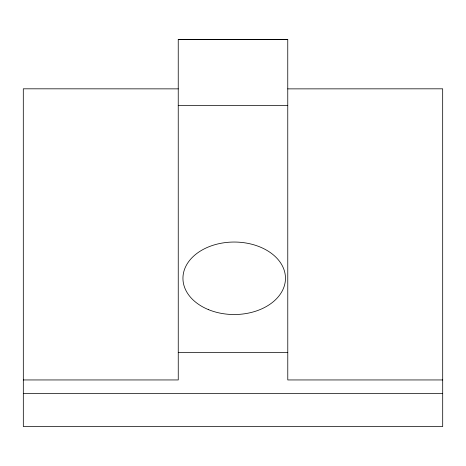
<?xml version="1.0" encoding="UTF-8"?>
<svg xmlns="http://www.w3.org/2000/svg" width="466" height="466" viewBox="0 0 466 466"><rect width="100%" height="100%" fill="white"/><g stroke="black" fill="none" stroke-linecap="round" stroke-linejoin="round"><path stroke-width="0.7" d="M23.323 379.947L178.257 379.947L178.239 39.488L233.012 39.447L287.761 39.493L287.784 379.947L442.7 379.947M178.239 39.493L287.761 39.488M178.239 88.866L23.3 88.814L23.323 426.553L442.7 426.553L442.677 88.814L287.767 88.872M178.239 105.403L287.761 105.363M178.257 352.5L287.784 352.5M23.323 393.514L442.7 393.514M208.576 309.674A51.26 36.243 0 0 0 285.466 278.284A51.26 36.243 0 0 0 208.576 246.898A51.26 36.243 0 0 0 208.576 309.674"/></g></svg>
